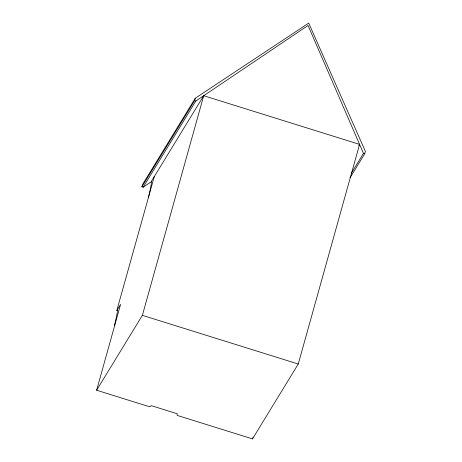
<?xml version="1.0" encoding="UTF-8"?>
<svg xmlns="http://www.w3.org/2000/svg" width="462" height="462" viewBox="0 0 462 462"><rect width="100%" height="100%" fill="white"/><g stroke="black" fill="none" stroke-linecap="round" stroke-linejoin="round"><path stroke-width="0.69" d="M114.743 325.346L114.761 323.995A30.735 2.685 -72.7 0 0 117.429 310.776L117.452 310.158L117.111 310.718L117.44 309.534M151.507 181.595L143.151 187.22L141.909 186.833L142.573 184.459L195.247 98.267L308.714 23.1L365.378 151.386L364.714 153.759L350.04 177.772M154.262 176.64L116.759 310.655L120.599 304.371L96.622 390.234L149.197 406.647L150.173 406.612L151.253 405.648L177.269 413.767L177.015 414.992L177.633 415.529L252.495 438.9L298.256 364.016L359.58 144.387L203.707 95.721L151.553 181.064A45.126 3.939 -72.7 0 1 148.406 197.609M141.909 186.833L194.583 100.641L195.247 98.267M96.622 390.234L142.383 315.35L203.707 95.721M252.495 438.9L252.881 437.514M143.151 187.22L195.824 101.028L308.05 25.474L363.473 153.372L364.714 153.759M358.83 145.611L359.58 144.387M351.432 173.071L363.473 153.372M194.583 100.641L195.824 101.028M142.383 315.35L298.256 364.016"/></g></svg>
